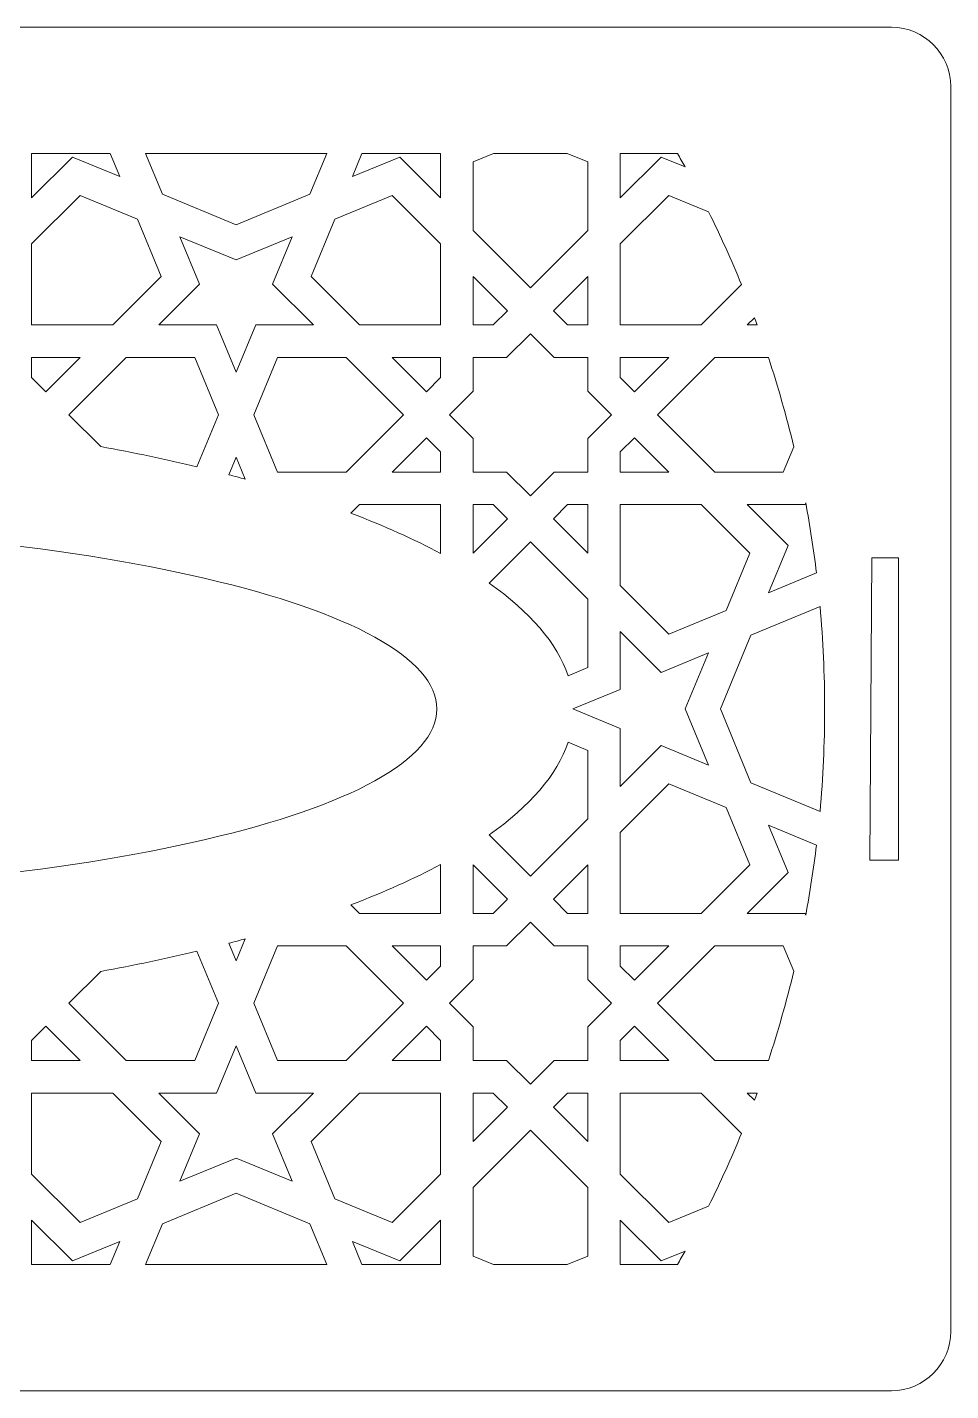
# Model space of a CAD drawing. Header units: millimetres. Extents: x -1338 to 379, y -336 to 402.
# Drawn here: x 100 to 190.4, y -332 to -198.4 of the extents above; entities that cross this region are included whole.
import ezdxf

# ---------------------------------------------------------------- set-up
doc = ezdxf.new("R2010")
doc.units = ezdxf.units.MM
doc.header["$MEASUREMENT"] = 0
doc.layers.add('Layer 1', color=7, linetype='Continuous')

msp = doc.modelspace()

# ---------------------------------------------------------------- linework, layer by layer
at = {"layer": 'Layer 1', "color": 231, "lineweight": 20}
for points, knots in [([(190.404, -326.1651), (190.404, -326.1651), (190.404, -204.2302), (190.404, -204.2302), (190.404, -204.2302), (190.404, -201.0402), (187.794, -198.4302), (184.604, -198.4302), (184.604, -198.4302), (184.604, -198.4302), (-59.0397, -198.4302), (-59.0397, -198.4302), (-59.0397, -198.4302), (-62.2297, -198.4302), (-64.8397, -201.0402), (-64.8397, -204.2302), (-64.8397, -204.2302), (-64.8397, -204.2302), (-64.8397, -326.1651), (-64.8397, -326.1651), (-64.8397, -326.1651), (-64.8397, -329.3551), (-62.2297, -331.9651), (-59.0397, -331.9651), (-59.0397, -331.9651), (-59.0397, -331.9651), (184.604, -331.9651), (184.604, -331.9651), (184.604, -331.9651), (187.794, -331.9651), (190.404, -329.3551), (190.404, -326.1651)], [0, 0, 0, 0, 0.11111111, 0.11111111, 0.11111111, 0.11111111, 0.22222222, 0.22222222, 0.22222222, 0.22222222, 0.33333333, 0.33333333, 0.33333333, 0.33333333, 0.44444444, 0.44444444, 0.44444444, 0.44444444, 0.55555556, 0.55555556, 0.55555556, 0.55555556, 0.66666667, 0.66666667, 0.66666667, 0.66666667, 0.77777778, 0.77777778, 0.77777778, 0.77777778, 1, 1, 1, 1]), ([(109.0359, -213.0582), (109.0359, -213.0582), (104.4004, -211.138), (104.4004, -211.138), (104.4004, -211.138), (104.4004, -211.138), (100.3981, -215.1403), (100.3981, -215.1403), (100.3981, -215.1403), (100.3981, -215.1403), (100.3981, -210.7772), (100.3981, -210.7772), (100.3981, -210.7772), (100.3981, -210.7772), (108.0911, -210.7772), (108.0911, -210.7772), (108.0911, -210.7772), (108.0911, -210.7772), (109.0359, -213.0582), (109.0359, -213.0582)], [0, 0, 0, 0, 0.16666667, 0.16666667, 0.16666667, 0.16666667, 0.33333333, 0.33333333, 0.33333333, 0.33333333, 0.5, 0.5, 0.5, 0.5, 0.66666667, 0.66666667, 0.66666667, 0.66666667, 1, 1, 1, 1]), ([(127.6412, -214.782), (127.6412, -214.782), (120.4194, -217.7734), (120.4194, -217.7734), (120.4194, -217.7734), (120.4194, -217.7734), (113.1977, -214.782), (113.1977, -214.782), (113.1977, -214.782), (113.1977, -214.782), (111.5388, -210.7772), (111.5388, -210.7772), (111.5388, -210.7772), (111.5388, -210.7772), (129.3, -210.7772), (129.3, -210.7772), (129.3, -210.7772), (129.3, -210.7772), (127.6412, -214.782), (127.6412, -214.782)], [0, 0, 0, 0, 0.16666667, 0.16666667, 0.16666667, 0.16666667, 0.33333333, 0.33333333, 0.33333333, 0.33333333, 0.5, 0.5, 0.5, 0.5, 0.66666667, 0.66666667, 0.66666667, 0.66666667, 1, 1, 1, 1]), ([(136.4384, -211.138), (136.4384, -211.138), (131.8029, -213.0581), (131.8029, -213.0581), (131.8029, -213.0581), (131.8029, -213.0581), (132.7477, -210.7772), (132.7477, -210.7772), (132.7477, -210.7772), (132.7477, -210.7772), (140.4407, -210.7772), (140.4407, -210.7772), (140.4407, -210.7772), (140.4407, -210.7772), (140.4407, -215.1403), (140.4407, -215.1403), (140.4407, -215.1403), (140.4407, -215.1403), (136.4384, -211.138), (136.4384, -211.138)], [0, 0, 0, 0, 0.16666667, 0.16666667, 0.16666667, 0.16666667, 0.33333333, 0.33333333, 0.33333333, 0.33333333, 0.5, 0.5, 0.5, 0.5, 0.66666667, 0.66666667, 0.66666667, 0.66666667, 1, 1, 1, 1]), ([(154.85, -218.3256), (154.85, -218.3256), (149.238, -223.9375), (149.238, -223.9375), (149.238, -223.9375), (149.238, -223.9375), (143.626, -218.3256), (143.626, -218.3256), (143.626, -218.3256), (143.626, -218.3256), (143.626, -211.6086), (143.626, -211.6086), (143.626, -211.6086), (143.626, -211.6086), (145.6332, -210.7772), (145.6332, -210.7772), (145.6332, -210.7772), (145.6332, -210.7772), (152.8428, -210.7772), (152.8428, -210.7772), (152.8428, -210.7772), (152.8428, -210.7772), (154.85, -211.6086), (154.85, -211.6086), (154.85, -211.6086), (154.85, -211.6086), (154.85, -218.3256), (154.85, -218.3256)], [0, 0, 0, 0, 0.125, 0.125, 0.125, 0.125, 0.25, 0.25, 0.25, 0.25, 0.375, 0.375, 0.375, 0.375, 0.5, 0.5, 0.5, 0.5, 0.625, 0.625, 0.625, 0.625, 0.75, 0.75, 0.75, 0.75, 1, 1, 1, 1]), ([(164.3887, -212.1118), (164.3887, -212.1118), (162.0375, -211.138), (162.0375, -211.138), (162.0375, -211.138), (162.0375, -211.138), (158.0353, -215.1403), (158.0353, -215.1403), (158.0353, -215.1403), (158.0353, -215.1403), (158.0353, -210.7772), (158.0353, -210.7772), (158.0353, -210.7772), (158.0353, -210.7772), (163.6376, -210.7772), (163.6376, -210.7772), (163.6376, -210.7772), (163.891, -211.2202), (164.1414, -211.6652), (164.3887, -212.1118)], [0, 0, 0, 0, 0.16666667, 0.16666667, 0.16666667, 0.16666667, 0.33333333, 0.33333333, 0.33333333, 0.33333333, 0.5, 0.5, 0.5, 0.5, 0.66666667, 0.66666667, 0.66666667, 0.66666667, 1, 1, 1, 1]), ([(110.7596, -217.2199), (110.7596, -217.2199), (113.0844, -222.8319), (113.0844, -222.8319), (113.0844, -222.8319), (113.0844, -222.8319), (108.3347, -227.5815), (108.3347, -227.5815), (108.3347, -227.5815), (108.3347, -227.5815), (100.3981, -227.5815), (100.3981, -227.5815), (100.3981, -227.5815), (100.3981, -227.5815), (100.3981, -219.6449), (100.3981, -219.6449), (100.3981, -219.6449), (100.3981, -219.6449), (105.1478, -214.8953), (105.1478, -214.8953), (105.1478, -214.8953), (105.1478, -214.8953), (110.7596, -217.2199), (110.7596, -217.2199)], [0, 0, 0, 0, 0.14285714, 0.14285714, 0.14285714, 0.14285714, 0.28571429, 0.28571429, 0.28571429, 0.28571429, 0.42857143, 0.42857143, 0.42857143, 0.42857143, 0.57142857, 0.57142857, 0.57142857, 0.57142857, 0.71428571, 0.71428571, 0.71428571, 0.71428571, 1, 1, 1, 1]), ([(140.4407, -227.5816), (140.4407, -227.5816), (132.5041, -227.5816), (132.5041, -227.5816), (132.5041, -227.5816), (132.5041, -227.5816), (127.7544, -222.8319), (127.7544, -222.8319), (127.7544, -222.8319), (127.7544, -222.8319), (130.0791, -217.2199), (130.0791, -217.2199), (130.0791, -217.2199), (130.0791, -217.2199), (135.6911, -214.8953), (135.6911, -214.8953), (135.6911, -214.8953), (135.6911, -214.8953), (140.4407, -219.6449), (140.4407, -219.6449), (140.4407, -219.6449), (140.4407, -219.6449), (140.4407, -227.5816), (140.4407, -227.5816)], [0, 0, 0, 0, 0.14285714, 0.14285714, 0.14285714, 0.14285714, 0.28571429, 0.28571429, 0.28571429, 0.28571429, 0.42857143, 0.42857143, 0.42857143, 0.42857143, 0.57142857, 0.57142857, 0.57142857, 0.57142857, 0.71428571, 0.71428571, 0.71428571, 0.71428571, 1, 1, 1, 1]), ([(169.9158, -223.6376), (169.9158, -223.6376), (165.9719, -227.5816), (165.9719, -227.5816), (165.9719, -227.5816), (165.9719, -227.5816), (158.0353, -227.5816), (158.0353, -227.5816), (158.0353, -227.5816), (158.0353, -227.5816), (158.0353, -219.6449), (158.0353, -219.6449), (158.0353, -219.6449), (158.0353, -219.6449), (162.7849, -214.8953), (162.7849, -214.8953), (162.7849, -214.8953), (162.7849, -214.8953), (166.6979, -216.5162), (166.6979, -216.5162), (166.6979, -216.5162), (167.8519, -218.8444), (168.9258, -221.2196), (169.9158, -223.6376)], [0, 0, 0, 0, 0.14285714, 0.14285714, 0.14285714, 0.14285714, 0.28571429, 0.28571429, 0.28571429, 0.28571429, 0.42857143, 0.42857143, 0.42857143, 0.42857143, 0.57142857, 0.57142857, 0.57142857, 0.57142857, 0.71428571, 0.71428571, 0.71428571, 0.71428571, 1, 1, 1, 1]), ([(127.9994, -227.5816), (127.9994, -227.5816), (122.3394, -227.5816), (122.3394, -227.5816), (122.3394, -227.5816), (122.3394, -227.5816), (120.4194, -232.217), (120.4194, -232.217), (120.4194, -232.217), (120.4194, -232.217), (118.4994, -227.5815), (118.4994, -227.5815), (118.4994, -227.5815), (118.4994, -227.5815), (112.8394, -227.5815), (112.8394, -227.5815), (112.8394, -227.5815), (112.8394, -227.5815), (116.8416, -223.5793), (116.8416, -223.5793), (116.8416, -223.5793), (116.8416, -223.5793), (114.9215, -218.9437), (114.9215, -218.9437), (114.9215, -218.9437), (114.9215, -218.9437), (120.4194, -221.2211), (120.4194, -221.2211), (120.4194, -221.2211), (120.4194, -221.2211), (125.9173, -218.9437), (125.9173, -218.9437), (125.9173, -218.9437), (125.9173, -218.9437), (123.9972, -223.5793), (123.9972, -223.5793), (123.9972, -223.5793), (123.9972, -223.5793), (127.9994, -227.5816), (127.9994, -227.5816)], [0, 0, 0, 0, 0.09090909, 0.09090909, 0.09090909, 0.09090909, 0.18181818, 0.18181818, 0.18181818, 0.18181818, 0.27272727, 0.27272727, 0.27272727, 0.27272727, 0.36363636, 0.36363636, 0.36363636, 0.36363636, 0.45454545, 0.45454545, 0.45454545, 0.45454545, 0.54545455, 0.54545455, 0.54545455, 0.54545455, 0.63636364, 0.63636364, 0.63636364, 0.63636364, 0.72727273, 0.72727273, 0.72727273, 0.72727273, 0.81818182, 0.81818182, 0.81818182, 0.81818182, 1, 1, 1, 1]), ([(146.9857, -226.1899), (146.9857, -226.1899), (145.5941, -227.5816), (145.5941, -227.5816), (145.5941, -227.5816), (145.5941, -227.5816), (143.626, -227.5816), (143.626, -227.5816), (143.626, -227.5816), (143.626, -227.5816), (143.626, -222.8302), (143.626, -222.8302), (143.626, -222.8302), (143.626, -222.8302), (146.9857, -226.1899), (146.9857, -226.1899)], [0, 0, 0, 0, 0.2, 0.2, 0.2, 0.2, 0.4, 0.4, 0.4, 0.4, 0.6, 0.6, 0.6, 0.6, 1, 1, 1, 1]), ([(152.8819, -227.5816), (152.8819, -227.5816), (151.4903, -226.1899), (151.4903, -226.1899), (151.4903, -226.1899), (151.4903, -226.1899), (154.85, -222.8302), (154.85, -222.8302), (154.85, -222.8302), (154.85, -222.8302), (154.85, -227.5816), (154.85, -227.5816), (154.85, -227.5816), (154.85, -227.5816), (152.8819, -227.5816), (152.8819, -227.5816)], [0, 0, 0, 0, 0.2, 0.2, 0.2, 0.2, 0.4, 0.4, 0.4, 0.4, 0.6, 0.6, 0.6, 0.6, 1, 1, 1, 1]), ([(171.4418, -227.5816), (171.4418, -227.5816), (170.4765, -227.5816), (170.4765, -227.5816), (170.4765, -227.5816), (170.4765, -227.5816), (171.1818, -226.8763), (171.1818, -226.8763), (171.1818, -226.8763), (171.2692, -227.1109), (171.3559, -227.3461), (171.4418, -227.5816)], [0, 0, 0, 0, 0.25, 0.25, 0.25, 0.25, 0.5, 0.5, 0.5, 0.5, 1, 1, 1, 1]), ([(149.238, -244.3153), (149.238, -244.3153), (146.9134, -241.9908), (146.9134, -241.9908), (146.9134, -241.9908), (146.9134, -241.9908), (143.626, -241.9908), (143.626, -241.9908), (143.626, -241.9908), (143.626, -241.9908), (143.626, -238.7034), (143.626, -238.7034), (143.626, -238.7034), (143.626, -238.7034), (141.3015, -236.3788), (141.3015, -236.3788), (141.3015, -236.3788), (141.3015, -236.3788), (143.626, -234.0543), (143.626, -234.0543), (143.626, -234.0543), (143.626, -234.0543), (143.626, -230.7668), (143.626, -230.7668), (143.626, -230.7668), (143.626, -230.7668), (146.9134, -230.7668), (146.9134, -230.7668), (146.9134, -230.7668), (146.9134, -230.7668), (149.238, -228.4424), (149.238, -228.4424), (149.238, -228.4424), (149.238, -228.4424), (151.5625, -230.7668), (151.5625, -230.7668), (151.5625, -230.7668), (151.5625, -230.7668), (154.85, -230.7668), (154.85, -230.7668), (154.85, -230.7668), (154.85, -230.7668), (154.85, -234.0543), (154.85, -234.0543), (154.85, -234.0543), (154.85, -234.0543), (157.1744, -236.3788), (157.1744, -236.3788), (157.1744, -236.3788), (157.1744, -236.3788), (154.85, -238.7034), (154.85, -238.7034), (154.85, -238.7034), (154.85, -238.7034), (154.85, -241.9908), (154.85, -241.9908), (154.85, -241.9908), (154.85, -241.9908), (151.5625, -241.9908), (151.5625, -241.9908), (151.5625, -241.9908), (151.5625, -241.9908), (149.238, -244.3153), (149.238, -244.3153)], [0, 0, 0, 0, 0.05882353, 0.05882353, 0.05882353, 0.05882353, 0.11764706, 0.11764706, 0.11764706, 0.11764706, 0.17647059, 0.17647059, 0.17647059, 0.17647059, 0.23529412, 0.23529412, 0.23529412, 0.23529412, 0.29411765, 0.29411765, 0.29411765, 0.29411765, 0.35294118, 0.35294118, 0.35294118, 0.35294118, 0.41176471, 0.41176471, 0.41176471, 0.41176471, 0.47058824, 0.47058824, 0.47058824, 0.47058824, 0.52941176, 0.52941176, 0.52941176, 0.52941176, 0.58823529, 0.58823529, 0.58823529, 0.58823529, 0.64705882, 0.64705882, 0.64705882, 0.64705882, 0.70588235, 0.70588235, 0.70588235, 0.70588235, 0.76470588, 0.76470588, 0.76470588, 0.76470588, 0.82352941, 0.82352941, 0.82352941, 0.82352941, 0.88235294, 0.88235294, 0.88235294, 0.88235294, 1, 1, 1, 1]), ([(105.1495, -230.7668), (105.1495, -230.7668), (101.7898, -234.1265), (101.7898, -234.1265), (101.7898, -234.1265), (101.7898, -234.1265), (100.3981, -232.7349), (100.3981, -232.7349), (100.3981, -232.7349), (100.3981, -232.7349), (100.3981, -230.7668), (100.3981, -230.7668), (100.3981, -230.7668), (100.3981, -230.7668), (105.1495, -230.7668), (105.1495, -230.7668)], [0, 0, 0, 0, 0.2, 0.2, 0.2, 0.2, 0.4, 0.4, 0.4, 0.4, 0.6, 0.6, 0.6, 0.6, 1, 1, 1, 1]), ([(116.5846, -241.4751), (113.5794, -240.7549), (110.4321, -240.0935), (107.1593, -239.4961), (107.1593, -239.4961), (107.1593, -239.4961), (104.0421, -236.3789), (104.0421, -236.3789), (104.0421, -236.3789), (104.0421, -236.3789), (109.6541, -230.7668), (109.6541, -230.7668), (109.6541, -230.7668), (109.6541, -230.7668), (116.371, -230.7668), (116.371, -230.7668), (116.371, -230.7668), (116.371, -230.7668), (118.6957, -236.3789), (118.6957, -236.3789), (118.6957, -236.3789), (118.6957, -236.3789), (116.5846, -241.4751), (116.5846, -241.4751)], [0, 0, 0, 0, 0.14285714, 0.14285714, 0.14285714, 0.14285714, 0.28571429, 0.28571429, 0.28571429, 0.28571429, 0.42857143, 0.42857143, 0.42857143, 0.42857143, 0.57142857, 0.57142857, 0.57142857, 0.57142857, 0.71428571, 0.71428571, 0.71428571, 0.71428571, 1, 1, 1, 1]), ([(131.1847, -241.9908), (131.1847, -241.9908), (124.4678, -241.9908), (124.4678, -241.9908), (124.4678, -241.9908), (124.4678, -241.9908), (122.1431, -236.3788), (122.1431, -236.3788), (122.1431, -236.3788), (122.1431, -236.3788), (124.4678, -230.7668), (124.4678, -230.7668), (124.4678, -230.7668), (124.4678, -230.7668), (131.1847, -230.7668), (131.1847, -230.7668), (131.1847, -230.7668), (131.1847, -230.7668), (136.7966, -236.3788), (136.7966, -236.3788), (136.7966, -236.3788), (136.7966, -236.3788), (131.1847, -241.9908), (131.1847, -241.9908)], [0, 0, 0, 0, 0.14285714, 0.14285714, 0.14285714, 0.14285714, 0.28571429, 0.28571429, 0.28571429, 0.28571429, 0.42857143, 0.42857143, 0.42857143, 0.42857143, 0.57142857, 0.57142857, 0.57142857, 0.57142857, 0.71428571, 0.71428571, 0.71428571, 0.71428571, 1, 1, 1, 1]), ([(139.049, -234.1265), (139.049, -234.1265), (135.6893, -230.7668), (135.6893, -230.7668), (135.6893, -230.7668), (135.6893, -230.7668), (140.4407, -230.7668), (140.4407, -230.7668), (140.4407, -230.7668), (140.4407, -230.7668), (140.4407, -232.7349), (140.4407, -232.7349), (140.4407, -232.7349), (140.4407, -232.7349), (139.049, -234.1265), (139.049, -234.1265)], [0, 0, 0, 0, 0.2, 0.2, 0.2, 0.2, 0.4, 0.4, 0.4, 0.4, 0.6, 0.6, 0.6, 0.6, 1, 1, 1, 1]), ([(159.4269, -234.1265), (159.4269, -234.1265), (158.0353, -232.7349), (158.0353, -232.7349), (158.0353, -232.7349), (158.0353, -232.7349), (158.0353, -230.7668), (158.0353, -230.7668), (158.0353, -230.7668), (158.0353, -230.7668), (162.7866, -230.7668), (162.7866, -230.7668), (162.7866, -230.7668), (162.7866, -230.7668), (159.4269, -234.1265), (159.4269, -234.1265)], [0, 0, 0, 0, 0.2, 0.2, 0.2, 0.2, 0.4, 0.4, 0.4, 0.4, 0.6, 0.6, 0.6, 0.6, 1, 1, 1, 1]), ([(172.5482, -230.7668), (173.4937, -233.6314), (174.3246, -236.5481), (175.0351, -239.5116), (175.0351, -239.5116), (175.0351, -239.5116), (174.0082, -241.9908), (174.0082, -241.9908), (174.0082, -241.9908), (174.0082, -241.9908), (167.2912, -241.9908), (167.2912, -241.9908), (167.2912, -241.9908), (167.2912, -241.9908), (161.6793, -236.3788), (161.6793, -236.3788), (161.6793, -236.3788), (161.6793, -236.3788), (167.2912, -230.7668), (167.2912, -230.7668), (167.2912, -230.7668), (167.2912, -230.7668), (172.5482, -230.7668), (172.5482, -230.7668)], [0, 0, 0, 0, 0.14285714, 0.14285714, 0.14285714, 0.14285714, 0.28571429, 0.28571429, 0.28571429, 0.28571429, 0.42857143, 0.42857143, 0.42857143, 0.42857143, 0.57142857, 0.57142857, 0.57142857, 0.57142857, 0.71428571, 0.71428571, 0.71428571, 0.71428571, 1, 1, 1, 1]), ([(140.4407, -241.9908), (140.4407, -241.9908), (135.6893, -241.9908), (135.6893, -241.9908), (135.6893, -241.9908), (135.6893, -241.9908), (139.049, -238.6311), (139.049, -238.6311), (139.049, -238.6311), (139.049, -238.6311), (140.4407, -240.0227), (140.4407, -240.0227), (140.4407, -240.0227), (140.4407, -240.0227), (140.4407, -241.9908), (140.4407, -241.9908)], [0, 0, 0, 0, 0.2, 0.2, 0.2, 0.2, 0.4, 0.4, 0.4, 0.4, 0.6, 0.6, 0.6, 0.6, 1, 1, 1, 1]), ([(158.0353, -241.9908), (158.0353, -241.9908), (158.0353, -240.0227), (158.0353, -240.0227), (158.0353, -240.0227), (158.0353, -240.0227), (159.4269, -238.6311), (159.4269, -238.6311), (159.4269, -238.6311), (159.4269, -238.6311), (162.7866, -241.9908), (162.7866, -241.9908), (162.7866, -241.9908), (162.7866, -241.9908), (158.0353, -241.9908), (158.0353, -241.9908)], [0, 0, 0, 0, 0.2, 0.2, 0.2, 0.2, 0.4, 0.4, 0.4, 0.4, 0.6, 0.6, 0.6, 0.6, 1, 1, 1, 1]), ([(121.3087, -242.6875), (120.7803, -242.5425), (120.2467, -242.3993), (119.708, -242.2581), (119.708, -242.2581), (119.708, -242.2581), (120.4194, -240.5407), (120.4194, -240.5407), (120.4194, -240.5407), (120.4194, -240.5407), (121.3087, -242.6875), (121.3087, -242.6875)], [0, 0, 0, 0, 0.25, 0.25, 0.25, 0.25, 0.5, 0.5, 0.5, 0.5, 1, 1, 1, 1]), ([(140.4407, -245.1761), (140.4407, -245.1761), (140.4407, -249.9633), (140.4407, -249.9633), (140.4407, -249.9633), (137.845, -248.5705), (134.904, -247.2531), (131.6564, -246.0237), (131.6564, -246.0237), (131.6564, -246.0237), (132.5041, -245.1761), (132.5041, -245.1761), (132.5041, -245.1761), (132.5041, -245.1761), (140.4407, -245.1761), (140.4407, -245.1761)], [0, 0, 0, 0, 0.2, 0.2, 0.2, 0.2, 0.4, 0.4, 0.4, 0.4, 0.6, 0.6, 0.6, 0.6, 1, 1, 1, 1]), ([(146.9857, -246.5678), (146.9857, -246.5678), (143.626, -249.9275), (143.626, -249.9275), (143.626, -249.9275), (143.626, -249.9275), (143.626, -245.1761), (143.626, -245.1761), (143.626, -245.1761), (143.626, -245.1761), (145.5941, -245.1761), (145.5941, -245.1761), (145.5941, -245.1761), (145.5941, -245.1761), (146.9857, -246.5678), (146.9857, -246.5678)], [0, 0, 0, 0, 0.2, 0.2, 0.2, 0.2, 0.4, 0.4, 0.4, 0.4, 0.6, 0.6, 0.6, 0.6, 1, 1, 1, 1]), ([(154.85, -249.9275), (154.85, -249.9275), (151.4903, -246.5678), (151.4903, -246.5678), (151.4903, -246.5678), (151.4903, -246.5678), (152.8819, -245.1761), (152.8819, -245.1761), (152.8819, -245.1761), (152.8819, -245.1761), (154.85, -245.1761), (154.85, -245.1761), (154.85, -245.1761), (154.85, -245.1761), (154.85, -249.9275), (154.85, -249.9275)], [0, 0, 0, 0, 0.2, 0.2, 0.2, 0.2, 0.4, 0.4, 0.4, 0.4, 0.6, 0.6, 0.6, 0.6, 1, 1, 1, 1]), ([(158.0353, -253.1127), (158.0353, -253.1127), (158.0353, -245.1761), (158.0353, -245.1761), (158.0353, -245.1761), (158.0353, -245.1761), (165.9719, -245.1761), (165.9719, -245.1761), (165.9719, -245.1761), (165.9719, -245.1761), (170.7215, -249.9257), (170.7215, -249.9257), (170.7215, -249.9257), (170.7215, -249.9257), (168.3969, -255.5377), (168.3969, -255.5377), (168.3969, -255.5377), (168.3969, -255.5377), (162.7849, -257.8624), (162.7849, -257.8624), (162.7849, -257.8624), (162.7849, -257.8624), (158.0353, -253.1127), (158.0353, -253.1127)], [0, 0, 0, 0, 0.14285714, 0.14285714, 0.14285714, 0.14285714, 0.28571429, 0.28571429, 0.28571429, 0.28571429, 0.42857143, 0.42857143, 0.42857143, 0.42857143, 0.57142857, 0.57142857, 0.57142857, 0.57142857, 0.71428571, 0.71428571, 0.71428571, 0.71428571, 1, 1, 1, 1]), ([(176.2048, -245.0115), (176.6252, -247.2735), (176.9764, -249.5599), (177.2558, -251.8683), (177.2558, -251.8683), (177.2558, -251.8683), (172.5587, -253.8139), (172.5587, -253.8139), (172.5587, -253.8139), (172.5587, -253.8139), (174.4788, -249.1784), (174.4788, -249.1784), (174.4788, -249.1784), (174.4788, -249.1784), (170.4765, -245.1761), (170.4765, -245.1761), (170.4765, -245.1761), (170.4765, -245.1761), (176.1366, -245.1761), (176.1366, -245.1761), (176.1366, -245.1761), (176.1366, -245.1761), (176.2048, -245.0115), (176.2048, -245.0115)], [0, 0, 0, 0, 0.14285714, 0.14285714, 0.14285714, 0.14285714, 0.28571429, 0.28571429, 0.28571429, 0.28571429, 0.42857143, 0.42857143, 0.42857143, 0.42857143, 0.57142857, 0.57142857, 0.57142857, 0.57142857, 0.71428571, 0.71428571, 0.71428571, 0.71428571, 1, 1, 1, 1]), ([(62.7822, -247.1241), (105.471, -247.1241), (140.0771, -255.2159), (140.0771, -265.1976), (140.0771, -265.1976), (140.0771, -275.1793), (105.471, -283.2711), (62.7822, -283.2711), (62.7822, -283.2711), (20.0934, -283.2711), (-14.5127, -275.1793), (-14.5127, -265.1976), (-14.5127, -265.1976), (-14.5127, -255.2159), (20.0934, -247.1241), (62.7822, -247.1241)], [0, 0, 0, 0, 0.2, 0.2, 0.2, 0.2, 0.4, 0.4, 0.4, 0.4, 0.6, 0.6, 0.6, 0.6, 1, 1, 1, 1]), ([(152.9447, -261.9383), (151.8581, -258.7316), (149.1868, -255.6797), (145.1909, -252.8672), (145.1909, -252.8672), (145.1909, -252.8672), (149.238, -248.8202), (149.238, -248.8202), (149.238, -248.8202), (149.238, -248.8202), (154.85, -254.4321), (154.85, -254.4321), (154.85, -254.4321), (154.85, -254.4321), (154.85, -261.149), (154.85, -261.149), (154.85, -261.149), (154.85, -261.149), (152.9447, -261.9383), (152.9447, -261.9383)], [0, 0, 0, 0, 0.16666667, 0.16666667, 0.16666667, 0.16666667, 0.33333333, 0.33333333, 0.33333333, 0.33333333, 0.5, 0.5, 0.5, 0.5, 0.66666667, 0.66666667, 0.66666667, 0.66666667, 1, 1, 1, 1]), ([(182.4822, -279.9976), (182.4822, -279.9976), (182.6822, -250.3976), (182.6822, -250.3976), (182.6822, -250.3976), (182.6822, -250.3976), (185.2822, -250.3976), (185.2822, -250.3976), (185.2822, -250.3976), (185.2822, -250.3976), (185.2822, -279.9976), (185.2822, -279.9976), (185.2822, -279.9976), (185.2822, -279.9976), (182.4822, -279.9976), (182.4822, -279.9976)], [0, 0, 0, 0, 0.2, 0.2, 0.2, 0.2, 0.4, 0.4, 0.4, 0.4, 0.6, 0.6, 0.6, 0.6, 1, 1, 1, 1]), ([(177.6051, -255.1712), (177.9041, -258.4732), (178.0569, -261.8176), (178.0569, -265.1976), (178.0569, -265.1976), (178.0569, -268.5776), (177.9041, -271.922), (177.6051, -275.224), (177.6051, -275.224), (177.6051, -275.224), (170.8348, -272.4195), (170.8348, -272.4195), (170.8348, -272.4195), (170.8348, -272.4195), (167.8434, -265.1976), (167.8434, -265.1976), (167.8434, -265.1976), (167.8434, -265.1976), (170.8348, -257.9757), (170.8348, -257.9757), (170.8348, -257.9757), (170.8348, -257.9757), (177.6051, -255.1712), (177.6051, -255.1712)], [0, 0, 0, 0, 0.14285714, 0.14285714, 0.14285714, 0.14285714, 0.28571429, 0.28571429, 0.28571429, 0.28571429, 0.42857143, 0.42857143, 0.42857143, 0.42857143, 0.57142857, 0.57142857, 0.57142857, 0.57142857, 0.71428571, 0.71428571, 0.71428571, 0.71428571, 1, 1, 1, 1]), ([(153.3995, -265.1976), (153.3995, -265.1976), (158.0353, -263.2774), (158.0353, -263.2774), (158.0353, -263.2774), (158.0353, -263.2774), (158.0353, -257.6174), (158.0353, -257.6174), (158.0353, -257.6174), (158.0353, -257.6174), (162.0375, -261.6196), (162.0375, -261.6196), (162.0375, -261.6196), (162.0375, -261.6196), (166.6731, -259.6995), (166.6731, -259.6995), (166.6731, -259.6995), (166.6731, -259.6995), (164.3957, -265.1976), (164.3957, -265.1976), (164.3957, -265.1976), (164.3957, -265.1976), (166.6731, -270.6957), (166.6731, -270.6957), (166.6731, -270.6957), (166.6731, -270.6957), (162.0375, -268.7756), (162.0375, -268.7756), (162.0375, -268.7756), (162.0375, -268.7756), (158.0353, -272.7778), (158.0353, -272.7778), (158.0353, -272.7778), (158.0353, -272.7778), (158.0353, -267.1178), (158.0353, -267.1178), (158.0353, -267.1178), (158.0353, -267.1178), (153.3995, -265.1976), (153.3995, -265.1976)], [0, 0, 0, 0, 0.09090909, 0.09090909, 0.09090909, 0.09090909, 0.18181818, 0.18181818, 0.18181818, 0.18181818, 0.27272727, 0.27272727, 0.27272727, 0.27272727, 0.36363636, 0.36363636, 0.36363636, 0.36363636, 0.45454545, 0.45454545, 0.45454545, 0.45454545, 0.54545455, 0.54545455, 0.54545455, 0.54545455, 0.63636364, 0.63636364, 0.63636364, 0.63636364, 0.72727273, 0.72727273, 0.72727273, 0.72727273, 0.81818182, 0.81818182, 0.81818182, 0.81818182, 1, 1, 1, 1]), ([(152.9447, -268.4569), (152.9447, -268.4569), (154.85, -269.2462), (154.85, -269.2462), (154.85, -269.2462), (154.85, -269.2462), (154.85, -275.9631), (154.85, -275.9631), (154.85, -275.9631), (154.85, -275.9631), (149.238, -281.575), (149.238, -281.575), (149.238, -281.575), (149.238, -281.575), (145.1909, -277.528), (145.1909, -277.528), (145.1909, -277.528), (149.1868, -274.7155), (151.8581, -271.6636), (152.9447, -268.4569)], [0, 0, 0, 0, 0.16666667, 0.16666667, 0.16666667, 0.16666667, 0.33333333, 0.33333333, 0.33333333, 0.33333333, 0.5, 0.5, 0.5, 0.5, 0.66666667, 0.66666667, 0.66666667, 0.66666667, 1, 1, 1, 1]), ([(158.0353, -285.2191), (158.0353, -285.2191), (158.0353, -277.2825), (158.0353, -277.2825), (158.0353, -277.2825), (158.0353, -277.2825), (162.7849, -272.5328), (162.7849, -272.5328), (162.7849, -272.5328), (162.7849, -272.5328), (168.3969, -274.8575), (168.3969, -274.8575), (168.3969, -274.8575), (168.3969, -274.8575), (170.7215, -280.4695), (170.7215, -280.4695), (170.7215, -280.4695), (170.7215, -280.4695), (165.9719, -285.2191), (165.9719, -285.2191), (165.9719, -285.2191), (165.9719, -285.2191), (158.0353, -285.2191), (158.0353, -285.2191)], [0, 0, 0, 0, 0.14285714, 0.14285714, 0.14285714, 0.14285714, 0.28571429, 0.28571429, 0.28571429, 0.28571429, 0.42857143, 0.42857143, 0.42857143, 0.42857143, 0.57142857, 0.57142857, 0.57142857, 0.57142857, 0.71428571, 0.71428571, 0.71428571, 0.71428571, 1, 1, 1, 1]), ([(176.2046, -285.3834), (176.2046, -285.3834), (176.1366, -285.2191), (176.1366, -285.2191), (176.1366, -285.2191), (176.1366, -285.2191), (170.4765, -285.2191), (170.4765, -285.2191), (170.4765, -285.2191), (170.4765, -285.2191), (174.4788, -281.2168), (174.4788, -281.2168), (174.4788, -281.2168), (174.4788, -281.2168), (172.5587, -276.5813), (172.5587, -276.5813), (172.5587, -276.5813), (172.5587, -276.5813), (177.2557, -278.5268), (177.2557, -278.5268), (177.2557, -278.5268), (176.9763, -280.8352), (176.6251, -283.1216), (176.2046, -285.3834)], [0, 0, 0, 0, 0.14285714, 0.14285714, 0.14285714, 0.14285714, 0.28571429, 0.28571429, 0.28571429, 0.28571429, 0.42857143, 0.42857143, 0.42857143, 0.42857143, 0.57142857, 0.57142857, 0.57142857, 0.57142857, 0.71428571, 0.71428571, 0.71428571, 0.71428571, 1, 1, 1, 1]), ([(140.4407, -280.4319), (140.4407, -280.4319), (140.4407, -285.2191), (140.4407, -285.2191), (140.4407, -285.2191), (140.4407, -285.2191), (132.5041, -285.2191), (132.5041, -285.2191), (132.5041, -285.2191), (132.5041, -285.2191), (131.6564, -284.3715), (131.6564, -284.3715), (131.6564, -284.3715), (134.904, -283.1421), (137.845, -281.8247), (140.4407, -280.4319)], [0, 0, 0, 0, 0.2, 0.2, 0.2, 0.2, 0.4, 0.4, 0.4, 0.4, 0.6, 0.6, 0.6, 0.6, 1, 1, 1, 1]), ([(143.626, -280.4677), (143.626, -280.4677), (146.9857, -283.8274), (146.9857, -283.8274), (146.9857, -283.8274), (146.9857, -283.8274), (145.5941, -285.2191), (145.5941, -285.2191), (145.5941, -285.2191), (145.5941, -285.2191), (143.626, -285.2191), (143.626, -285.2191), (143.626, -285.2191), (143.626, -285.2191), (143.626, -280.4677), (143.626, -280.4677)], [0, 0, 0, 0, 0.2, 0.2, 0.2, 0.2, 0.4, 0.4, 0.4, 0.4, 0.6, 0.6, 0.6, 0.6, 1, 1, 1, 1]), ([(151.4903, -283.8274), (151.4903, -283.8274), (154.85, -280.4677), (154.85, -280.4677), (154.85, -280.4677), (154.85, -280.4677), (154.85, -285.2191), (154.85, -285.2191), (154.85, -285.2191), (154.85, -285.2191), (152.8819, -285.2191), (152.8819, -285.2191), (152.8819, -285.2191), (152.8819, -285.2191), (151.4903, -283.8274), (151.4903, -283.8274)], [0, 0, 0, 0, 0.2, 0.2, 0.2, 0.2, 0.4, 0.4, 0.4, 0.4, 0.6, 0.6, 0.6, 0.6, 1, 1, 1, 1]), ([(146.9134, -288.4044), (146.9134, -288.4044), (149.238, -286.0799), (149.238, -286.0799), (149.238, -286.0799), (149.238, -286.0799), (151.5625, -288.4044), (151.5625, -288.4044), (151.5625, -288.4044), (151.5625, -288.4044), (154.85, -288.4044), (154.85, -288.4044), (154.85, -288.4044), (154.85, -288.4044), (154.85, -291.6918), (154.85, -291.6918), (154.85, -291.6918), (154.85, -291.6918), (157.1744, -294.0164), (157.1744, -294.0164), (157.1744, -294.0164), (157.1744, -294.0164), (154.85, -296.3409), (154.85, -296.3409), (154.85, -296.3409), (154.85, -296.3409), (154.85, -299.6284), (154.85, -299.6284), (154.85, -299.6284), (154.85, -299.6284), (151.5625, -299.6284), (151.5625, -299.6284), (151.5625, -299.6284), (151.5625, -299.6284), (149.238, -301.9528), (149.238, -301.9528), (149.238, -301.9528), (149.238, -301.9528), (146.9134, -299.6284), (146.9134, -299.6284), (146.9134, -299.6284), (146.9134, -299.6284), (143.626, -299.6284), (143.626, -299.6284), (143.626, -299.6284), (143.626, -299.6284), (143.626, -296.3409), (143.626, -296.3409), (143.626, -296.3409), (143.626, -296.3409), (141.3015, -294.0164), (141.3015, -294.0164), (141.3015, -294.0164), (141.3015, -294.0164), (143.626, -291.6918), (143.626, -291.6918), (143.626, -291.6918), (143.626, -291.6918), (143.626, -288.4044), (143.626, -288.4044), (143.626, -288.4044), (143.626, -288.4044), (146.9134, -288.4044), (146.9134, -288.4044)], [0, 0, 0, 0, 0.05882353, 0.05882353, 0.05882353, 0.05882353, 0.11764706, 0.11764706, 0.11764706, 0.11764706, 0.17647059, 0.17647059, 0.17647059, 0.17647059, 0.23529412, 0.23529412, 0.23529412, 0.23529412, 0.29411765, 0.29411765, 0.29411765, 0.29411765, 0.35294118, 0.35294118, 0.35294118, 0.35294118, 0.41176471, 0.41176471, 0.41176471, 0.41176471, 0.47058824, 0.47058824, 0.47058824, 0.47058824, 0.52941176, 0.52941176, 0.52941176, 0.52941176, 0.58823529, 0.58823529, 0.58823529, 0.58823529, 0.64705882, 0.64705882, 0.64705882, 0.64705882, 0.70588235, 0.70588235, 0.70588235, 0.70588235, 0.76470588, 0.76470588, 0.76470588, 0.76470588, 0.82352941, 0.82352941, 0.82352941, 0.82352941, 0.88235294, 0.88235294, 0.88235294, 0.88235294, 1, 1, 1, 1]), ([(119.708, -288.1371), (120.2467, -287.9959), (120.7803, -287.8527), (121.3087, -287.7077), (121.3087, -287.7077), (121.3087, -287.7077), (120.4194, -289.8545), (120.4194, -289.8545), (120.4194, -289.8545), (120.4194, -289.8545), (119.708, -288.1371), (119.708, -288.1371)], [0, 0, 0, 0, 0.25, 0.25, 0.25, 0.25, 0.5, 0.5, 0.5, 0.5, 1, 1, 1, 1]), ([(124.4678, -288.4044), (124.4678, -288.4044), (131.1847, -288.4044), (131.1847, -288.4044), (131.1847, -288.4044), (131.1847, -288.4044), (136.7966, -294.0164), (136.7966, -294.0164), (136.7966, -294.0164), (136.7966, -294.0164), (131.1847, -299.6284), (131.1847, -299.6284), (131.1847, -299.6284), (131.1847, -299.6284), (124.4678, -299.6284), (124.4678, -299.6284), (124.4678, -299.6284), (124.4678, -299.6284), (122.1431, -294.0164), (122.1431, -294.0164), (122.1431, -294.0164), (122.1431, -294.0164), (124.4678, -288.4044), (124.4678, -288.4044)], [0, 0, 0, 0, 0.14285714, 0.14285714, 0.14285714, 0.14285714, 0.28571429, 0.28571429, 0.28571429, 0.28571429, 0.42857143, 0.42857143, 0.42857143, 0.42857143, 0.57142857, 0.57142857, 0.57142857, 0.57142857, 0.71428571, 0.71428571, 0.71428571, 0.71428571, 1, 1, 1, 1]), ([(135.6893, -288.4044), (135.6893, -288.4044), (140.4407, -288.4044), (140.4407, -288.4044), (140.4407, -288.4044), (140.4407, -288.4044), (140.4407, -290.3725), (140.4407, -290.3725), (140.4407, -290.3725), (140.4407, -290.3725), (139.049, -291.7641), (139.049, -291.7641), (139.049, -291.7641), (139.049, -291.7641), (135.6893, -288.4044), (135.6893, -288.4044)], [0, 0, 0, 0, 0.2, 0.2, 0.2, 0.2, 0.4, 0.4, 0.4, 0.4, 0.6, 0.6, 0.6, 0.6, 1, 1, 1, 1]), ([(158.0353, -290.3725), (158.0353, -290.3725), (158.0353, -288.4044), (158.0353, -288.4044), (158.0353, -288.4044), (158.0353, -288.4044), (162.7866, -288.4044), (162.7866, -288.4044), (162.7866, -288.4044), (162.7866, -288.4044), (159.4269, -291.7641), (159.4269, -291.7641), (159.4269, -291.7641), (159.4269, -291.7641), (158.0353, -290.3725), (158.0353, -290.3725)], [0, 0, 0, 0, 0.2, 0.2, 0.2, 0.2, 0.4, 0.4, 0.4, 0.4, 0.6, 0.6, 0.6, 0.6, 1, 1, 1, 1]), ([(175.035, -290.8833), (174.3245, -293.8469), (173.4936, -296.7638), (172.5481, -299.6284), (172.5481, -299.6284), (172.5481, -299.6284), (167.2912, -299.6284), (167.2912, -299.6284), (167.2912, -299.6284), (167.2912, -299.6284), (161.6793, -294.0164), (161.6793, -294.0164), (161.6793, -294.0164), (161.6793, -294.0164), (167.2912, -288.4044), (167.2912, -288.4044), (167.2912, -288.4044), (167.2912, -288.4044), (174.0082, -288.4044), (174.0082, -288.4044), (174.0082, -288.4044), (174.0082, -288.4044), (175.035, -290.8833), (175.035, -290.8833)], [0, 0, 0, 0, 0.14285714, 0.14285714, 0.14285714, 0.14285714, 0.28571429, 0.28571429, 0.28571429, 0.28571429, 0.42857143, 0.42857143, 0.42857143, 0.42857143, 0.57142857, 0.57142857, 0.57142857, 0.57142857, 0.71428571, 0.71428571, 0.71428571, 0.71428571, 1, 1, 1, 1]), ([(107.1593, -290.8991), (110.4321, -290.3017), (113.5794, -289.6403), (116.5846, -288.9201), (116.5846, -288.9201), (116.5846, -288.9201), (118.6957, -294.0163), (118.6957, -294.0163), (118.6957, -294.0163), (118.6957, -294.0163), (116.371, -299.6284), (116.371, -299.6284), (116.371, -299.6284), (116.371, -299.6284), (109.6541, -299.6284), (109.6541, -299.6284), (109.6541, -299.6284), (109.6541, -299.6284), (104.0421, -294.0163), (104.0421, -294.0163), (104.0421, -294.0163), (104.0421, -294.0163), (107.1593, -290.8991), (107.1593, -290.8991)], [0, 0, 0, 0, 0.14285714, 0.14285714, 0.14285714, 0.14285714, 0.28571429, 0.28571429, 0.28571429, 0.28571429, 0.42857143, 0.42857143, 0.42857143, 0.42857143, 0.57142857, 0.57142857, 0.57142857, 0.57142857, 0.71428571, 0.71428571, 0.71428571, 0.71428571, 1, 1, 1, 1]), ([(101.7898, -296.2687), (101.7898, -296.2687), (105.1495, -299.6284), (105.1495, -299.6284), (105.1495, -299.6284), (105.1495, -299.6284), (100.3981, -299.6284), (100.3981, -299.6284), (100.3981, -299.6284), (100.3981, -299.6284), (100.3981, -297.6603), (100.3981, -297.6603), (100.3981, -297.6603), (100.3981, -297.6603), (101.7898, -296.2687), (101.7898, -296.2687)], [0, 0, 0, 0, 0.2, 0.2, 0.2, 0.2, 0.4, 0.4, 0.4, 0.4, 0.6, 0.6, 0.6, 0.6, 1, 1, 1, 1]), ([(135.6893, -299.6284), (135.6893, -299.6284), (139.049, -296.2687), (139.049, -296.2687), (139.049, -296.2687), (139.049, -296.2687), (140.4407, -297.6603), (140.4407, -297.6603), (140.4407, -297.6603), (140.4407, -297.6603), (140.4407, -299.6284), (140.4407, -299.6284), (140.4407, -299.6284), (140.4407, -299.6284), (135.6893, -299.6284), (135.6893, -299.6284)], [0, 0, 0, 0, 0.2, 0.2, 0.2, 0.2, 0.4, 0.4, 0.4, 0.4, 0.6, 0.6, 0.6, 0.6, 1, 1, 1, 1]), ([(158.0353, -297.6603), (158.0353, -297.6603), (159.4269, -296.2687), (159.4269, -296.2687), (159.4269, -296.2687), (159.4269, -296.2687), (162.7866, -299.6284), (162.7866, -299.6284), (162.7866, -299.6284), (162.7866, -299.6284), (158.0353, -299.6284), (158.0353, -299.6284), (158.0353, -299.6284), (158.0353, -299.6284), (158.0353, -297.6603), (158.0353, -297.6603)], [0, 0, 0, 0, 0.2, 0.2, 0.2, 0.2, 0.4, 0.4, 0.4, 0.4, 0.6, 0.6, 0.6, 0.6, 1, 1, 1, 1]), ([(122.3394, -302.8136), (122.3394, -302.8136), (127.9994, -302.8136), (127.9994, -302.8136), (127.9994, -302.8136), (127.9994, -302.8136), (123.9972, -306.8159), (123.9972, -306.8159), (123.9972, -306.8159), (123.9972, -306.8159), (125.9173, -311.4515), (125.9173, -311.4515), (125.9173, -311.4515), (125.9173, -311.4515), (120.4194, -309.1741), (120.4194, -309.1741), (120.4194, -309.1741), (120.4194, -309.1741), (114.9215, -311.4515), (114.9215, -311.4515), (114.9215, -311.4515), (114.9215, -311.4515), (116.8416, -306.8159), (116.8416, -306.8159), (116.8416, -306.8159), (116.8416, -306.8159), (112.8394, -302.8137), (112.8394, -302.8137), (112.8394, -302.8137), (112.8394, -302.8137), (118.4994, -302.8137), (118.4994, -302.8137), (118.4994, -302.8137), (118.4994, -302.8137), (120.4194, -298.1782), (120.4194, -298.1782), (120.4194, -298.1782), (120.4194, -298.1782), (122.3394, -302.8136), (122.3394, -302.8136)], [0, 0, 0, 0, 0.09090909, 0.09090909, 0.09090909, 0.09090909, 0.18181818, 0.18181818, 0.18181818, 0.18181818, 0.27272727, 0.27272727, 0.27272727, 0.27272727, 0.36363636, 0.36363636, 0.36363636, 0.36363636, 0.45454545, 0.45454545, 0.45454545, 0.45454545, 0.54545455, 0.54545455, 0.54545455, 0.54545455, 0.63636364, 0.63636364, 0.63636364, 0.63636364, 0.72727273, 0.72727273, 0.72727273, 0.72727273, 0.81818182, 0.81818182, 0.81818182, 0.81818182, 1, 1, 1, 1]), ([(113.0844, -307.5633), (113.0844, -307.5633), (110.7596, -313.1753), (110.7596, -313.1753), (110.7596, -313.1753), (110.7596, -313.1753), (105.1478, -315.4999), (105.1478, -315.4999), (105.1478, -315.4999), (105.1478, -315.4999), (100.3981, -310.7503), (100.3981, -310.7503), (100.3981, -310.7503), (100.3981, -310.7503), (100.3981, -302.8137), (100.3981, -302.8137), (100.3981, -302.8137), (100.3981, -302.8137), (108.3347, -302.8137), (108.3347, -302.8137), (108.3347, -302.8137), (108.3347, -302.8137), (113.0844, -307.5633), (113.0844, -307.5633)], [0, 0, 0, 0, 0.14285714, 0.14285714, 0.14285714, 0.14285714, 0.28571429, 0.28571429, 0.28571429, 0.28571429, 0.42857143, 0.42857143, 0.42857143, 0.42857143, 0.57142857, 0.57142857, 0.57142857, 0.57142857, 0.71428571, 0.71428571, 0.71428571, 0.71428571, 1, 1, 1, 1]), ([(132.5041, -302.8136), (132.5041, -302.8136), (140.4407, -302.8136), (140.4407, -302.8136), (140.4407, -302.8136), (140.4407, -302.8136), (140.4407, -310.7503), (140.4407, -310.7503), (140.4407, -310.7503), (140.4407, -310.7503), (135.6911, -315.4999), (135.6911, -315.4999), (135.6911, -315.4999), (135.6911, -315.4999), (130.0791, -313.1753), (130.0791, -313.1753), (130.0791, -313.1753), (130.0791, -313.1753), (127.7544, -307.5633), (127.7544, -307.5633), (127.7544, -307.5633), (127.7544, -307.5633), (132.5041, -302.8136), (132.5041, -302.8136)], [0, 0, 0, 0, 0.14285714, 0.14285714, 0.14285714, 0.14285714, 0.28571429, 0.28571429, 0.28571429, 0.28571429, 0.42857143, 0.42857143, 0.42857143, 0.42857143, 0.57142857, 0.57142857, 0.57142857, 0.57142857, 0.71428571, 0.71428571, 0.71428571, 0.71428571, 1, 1, 1, 1]), ([(145.5941, -302.8136), (145.5941, -302.8136), (146.9857, -304.2053), (146.9857, -304.2053), (146.9857, -304.2053), (146.9857, -304.2053), (143.626, -307.565), (143.626, -307.565), (143.626, -307.565), (143.626, -307.565), (143.626, -302.8136), (143.626, -302.8136), (143.626, -302.8136), (143.626, -302.8136), (145.5941, -302.8136), (145.5941, -302.8136)], [0, 0, 0, 0, 0.2, 0.2, 0.2, 0.2, 0.4, 0.4, 0.4, 0.4, 0.6, 0.6, 0.6, 0.6, 1, 1, 1, 1]), ([(151.4903, -304.2053), (151.4903, -304.2053), (152.8819, -302.8136), (152.8819, -302.8136), (152.8819, -302.8136), (152.8819, -302.8136), (154.85, -302.8136), (154.85, -302.8136), (154.85, -302.8136), (154.85, -302.8136), (154.85, -307.565), (154.85, -307.565), (154.85, -307.565), (154.85, -307.565), (151.4903, -304.2053), (151.4903, -304.2053)], [0, 0, 0, 0, 0.2, 0.2, 0.2, 0.2, 0.4, 0.4, 0.4, 0.4, 0.6, 0.6, 0.6, 0.6, 1, 1, 1, 1]), ([(166.698, -313.879), (166.698, -313.879), (162.7849, -315.4999), (162.7849, -315.4999), (162.7849, -315.4999), (162.7849, -315.4999), (158.0353, -310.7503), (158.0353, -310.7503), (158.0353, -310.7503), (158.0353, -310.7503), (158.0353, -302.8136), (158.0353, -302.8136), (158.0353, -302.8136), (158.0353, -302.8136), (165.9719, -302.8136), (165.9719, -302.8136), (165.9719, -302.8136), (165.9719, -302.8136), (169.9158, -306.7576), (169.9158, -306.7576), (169.9158, -306.7576), (168.9258, -309.1757), (167.8519, -311.5508), (166.698, -313.879)], [0, 0, 0, 0, 0.14285714, 0.14285714, 0.14285714, 0.14285714, 0.28571429, 0.28571429, 0.28571429, 0.28571429, 0.42857143, 0.42857143, 0.42857143, 0.42857143, 0.57142857, 0.57142857, 0.57142857, 0.57142857, 0.71428571, 0.71428571, 0.71428571, 0.71428571, 1, 1, 1, 1]), ([(171.4418, -302.8136), (171.3559, -303.049), (171.2693, -303.2842), (171.1818, -303.5189), (171.1818, -303.5189), (171.1818, -303.5189), (170.4765, -302.8136), (170.4765, -302.8136), (170.4765, -302.8136), (170.4765, -302.8136), (171.4418, -302.8136), (171.4418, -302.8136)], [0, 0, 0, 0, 0.25, 0.25, 0.25, 0.25, 0.5, 0.5, 0.5, 0.5, 1, 1, 1, 1]), ([(149.238, -306.4577), (149.238, -306.4577), (154.85, -312.0696), (154.85, -312.0696), (154.85, -312.0696), (154.85, -312.0696), (154.85, -318.7866), (154.85, -318.7866), (154.85, -318.7866), (154.85, -318.7866), (152.8428, -319.618), (152.8428, -319.618), (152.8428, -319.618), (152.8428, -319.618), (145.6332, -319.618), (145.6332, -319.618), (145.6332, -319.618), (145.6332, -319.618), (143.626, -318.7866), (143.626, -318.7866), (143.626, -318.7866), (143.626, -318.7866), (143.626, -312.0696), (143.626, -312.0696), (143.626, -312.0696), (143.626, -312.0696), (149.238, -306.4577), (149.238, -306.4577)], [0, 0, 0, 0, 0.125, 0.125, 0.125, 0.125, 0.25, 0.25, 0.25, 0.25, 0.375, 0.375, 0.375, 0.375, 0.5, 0.5, 0.5, 0.5, 0.625, 0.625, 0.625, 0.625, 0.75, 0.75, 0.75, 0.75, 1, 1, 1, 1]), ([(120.4194, -312.6218), (120.4194, -312.6218), (127.6412, -315.6132), (127.6412, -315.6132), (127.6412, -315.6132), (127.6412, -315.6132), (129.3, -319.618), (129.3, -319.618), (129.3, -319.618), (129.3, -319.618), (111.5388, -319.618), (111.5388, -319.618), (111.5388, -319.618), (111.5388, -319.618), (113.1977, -315.6132), (113.1977, -315.6132), (113.1977, -315.6132), (113.1977, -315.6132), (120.4194, -312.6218), (120.4194, -312.6218)], [0, 0, 0, 0, 0.16666667, 0.16666667, 0.16666667, 0.16666667, 0.33333333, 0.33333333, 0.33333333, 0.33333333, 0.5, 0.5, 0.5, 0.5, 0.66666667, 0.66666667, 0.66666667, 0.66666667, 1, 1, 1, 1]), ([(104.4004, -319.2572), (104.4004, -319.2572), (109.0359, -317.337), (109.0359, -317.337), (109.0359, -317.337), (109.0359, -317.337), (108.0911, -319.618), (108.0911, -319.618), (108.0911, -319.618), (108.0911, -319.618), (100.3981, -319.618), (100.3981, -319.618), (100.3981, -319.618), (100.3981, -319.618), (100.3981, -315.2549), (100.3981, -315.2549), (100.3981, -315.2549), (100.3981, -315.2549), (104.4004, -319.2572), (104.4004, -319.2572)], [0, 0, 0, 0, 0.16666667, 0.16666667, 0.16666667, 0.16666667, 0.33333333, 0.33333333, 0.33333333, 0.33333333, 0.5, 0.5, 0.5, 0.5, 0.66666667, 0.66666667, 0.66666667, 0.66666667, 1, 1, 1, 1]), ([(131.8029, -317.3371), (131.8029, -317.3371), (136.4384, -319.2572), (136.4384, -319.2572), (136.4384, -319.2572), (136.4384, -319.2572), (140.4407, -315.2549), (140.4407, -315.2549), (140.4407, -315.2549), (140.4407, -315.2549), (140.4407, -319.618), (140.4407, -319.618), (140.4407, -319.618), (140.4407, -319.618), (132.7477, -319.618), (132.7477, -319.618), (132.7477, -319.618), (132.7477, -319.618), (131.8029, -317.3371), (131.8029, -317.3371)], [0, 0, 0, 0, 0.16666667, 0.16666667, 0.16666667, 0.16666667, 0.33333333, 0.33333333, 0.33333333, 0.33333333, 0.5, 0.5, 0.5, 0.5, 0.66666667, 0.66666667, 0.66666667, 0.66666667, 1, 1, 1, 1]), ([(164.3887, -318.2833), (164.1414, -318.73), (163.891, -319.175), (163.6376, -319.618), (163.6376, -319.618), (163.6376, -319.618), (158.0353, -319.618), (158.0353, -319.618), (158.0353, -319.618), (158.0353, -319.618), (158.0353, -315.2549), (158.0353, -315.2549), (158.0353, -315.2549), (158.0353, -315.2549), (162.0375, -319.2572), (162.0375, -319.2572), (162.0375, -319.2572), (162.0375, -319.2572), (164.3887, -318.2833), (164.3887, -318.2833)], [0, 0, 0, 0, 0.16666667, 0.16666667, 0.16666667, 0.16666667, 0.33333333, 0.33333333, 0.33333333, 0.33333333, 0.5, 0.5, 0.5, 0.5, 0.66666667, 0.66666667, 0.66666667, 0.66666667, 1, 1, 1, 1])]:
    msp.add_open_spline(points, degree=3, knots=knots, dxfattribs=at)

doc.saveas('drawing.dxf')
